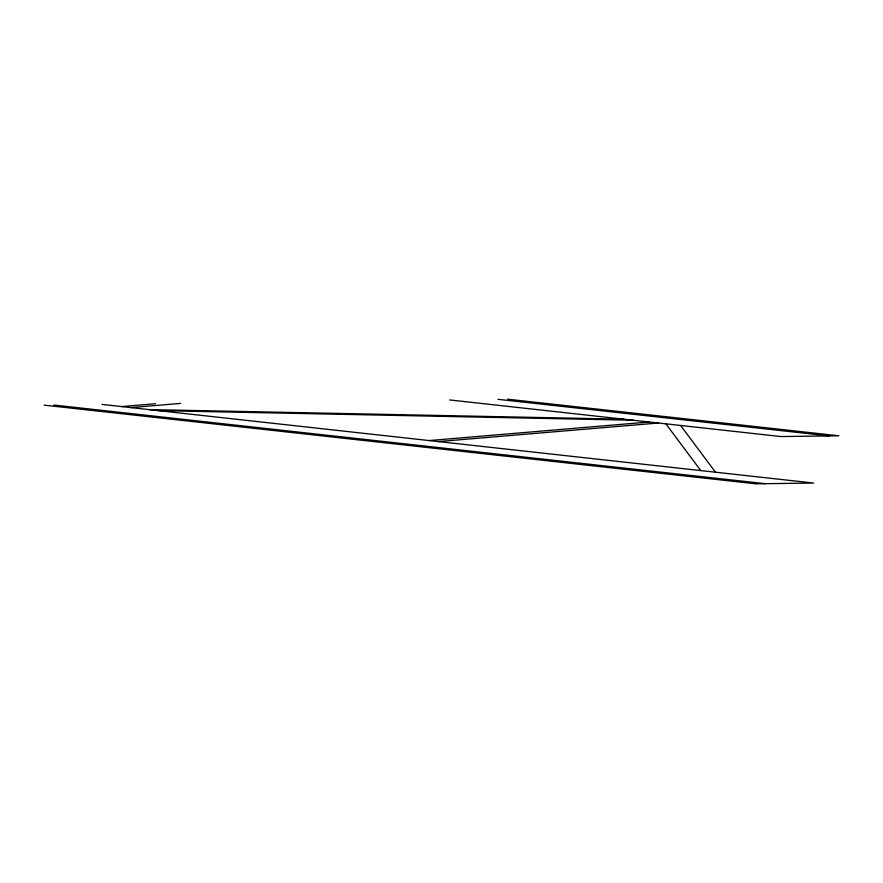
<?xml version="1.0" encoding="UTF-8"?>
<svg xmlns="http://www.w3.org/2000/svg" width="883" height="883" viewBox="0 0 883 883"><rect width="100%" height="100%" fill="white"/><g stroke="black" fill="none" stroke-linecap="round" stroke-linejoin="round"><path stroke-width="1.32" d="M121.677 406.577L155.518 403.719M130.883 407.593L180.607 403.399M429.138 440.562L649.237 421.997M438.332 441.577L658.442 423.012M148.951 409.591L624.038 419.215M158.156 410.606L633.243 420.231M507.615 399.193L838.85 435.805L780.914 436.555L449.679 399.944M497.957 399.315L829.192 435.937M102.086 404.414L813.629 483.056L755.693 483.807L44.15 405.154M53.808 405.032L765.351 483.685M680.605 425.463L715.484 472.217M665.881 423.84L700.76 470.584"/></g></svg>
